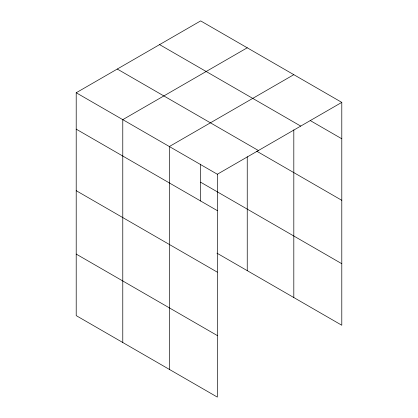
<?xml version="1.0" encoding="UTF-8"?>
<svg xmlns="http://www.w3.org/2000/svg" width="418" height="418" viewBox="0 0 418 418"><rect width="100%" height="100%" fill="white"/><g stroke="black" fill="none" stroke-linecap="round" stroke-linejoin="round"><path stroke-width="0.63" d="M217.334 272.17L217.334 174.238L76.207 92.759L76.207 315.621L217.334 397.1L217.334 272.17L76.207 190.686M216.942 253.156L341.793 325.241L341.793 102.379L200.666 20.9L76.207 92.759M247.242 47.788L122.777 119.647L122.777 342.509M293.812 74.676L169.347 146.535L169.347 369.397M217.334 174.238L341.793 102.379M310.182 120.525L341.793 138.776M159.592 44.611L300.725 126.09M117.275 69.043L258.408 150.522M256.777 151.227L341.793 200.311M200.666 182.227L341.793 263.711M76.207 129.157L217.334 210.635M76.207 254.087L217.334 335.565M293.812 129.857L293.812 297.538M247.242 156.719L247.242 270.65M200.666 164.117L200.666 201.011"/></g></svg>
